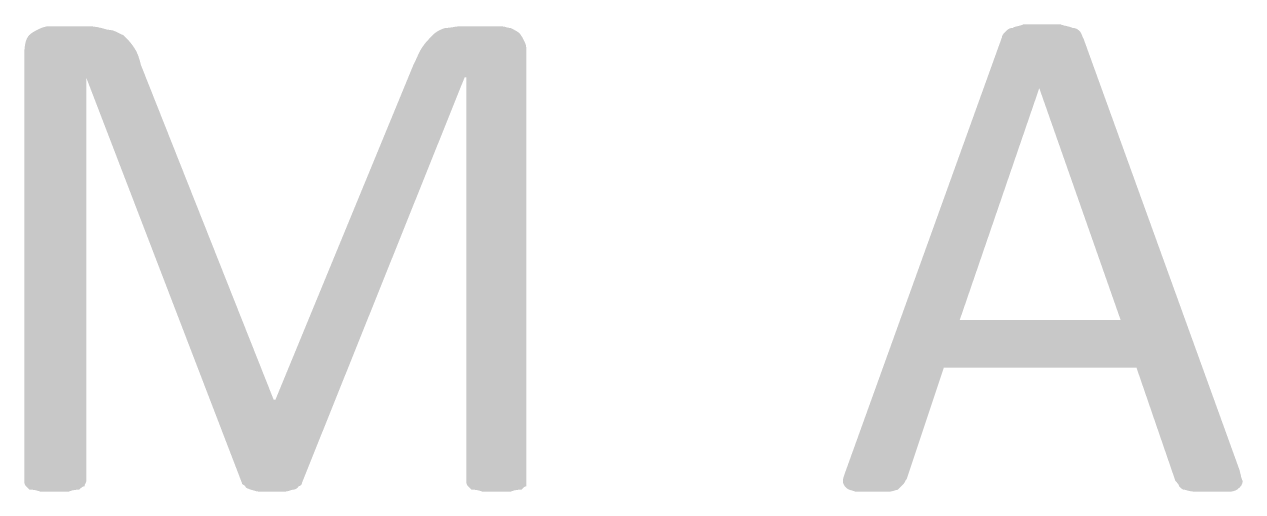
# Model space of a CAD drawing. Header units: millimetres. Extents: x 1841 to 1977, y -2528 to -2309.
# Drawn here: x 1938.35 to 1940.371, y -2503.439 to -2502.664 of the extents above; entities that cross this region are included whole.
import ezdxf

# ---------------------------------------------------------------- set-up
doc = ezdxf.new("R2010")
doc.units = ezdxf.units.MM
doc.layers.add('LASER$cut', color=1, linetype='Continuous', lineweight=0, true_color=0xff0000)
doc.layers.add('LASER$engrave', color=7, linetype='Continuous')

# ---------------------------------------------------------------- blocks, each defined once
blk = doc.blocks.new('Block 01')
at = {"layer": 'LASER$engrave'}
blk.add_hatch(color=256, dxfattribs=at).paths.add_polyline_path([(29.7083, 25.7332), (29.7083, 25.7393), (29.7082, 25.742), (29.7081, 25.7433), (29.708, 25.7446), (29.7078, 25.7458), (29.7077, 25.7464), (29.7076, 25.747), (29.7075, 25.7476), (29.7074, 25.7482), (29.7073, 25.7488), (29.7071, 25.7493), (29.707, 25.7499), (29.7068, 25.7505), (29.7066, 25.751), (29.7064, 25.7516), (29.7062, 25.7522), (29.706, 25.7527), (29.7057, 25.7533), (29.7054, 25.7538), (29.7033, 25.7581), (29.7022, 25.7602), (29.7011, 25.7622), (29.7005, 25.7631), (29.7, 25.764), (29.6994, 25.7649), (29.6989, 25.7657), (29.6983, 25.7665), (29.698, 25.7669), (29.6977, 25.7672), (29.6974, 25.7676), (29.6972, 25.7679), (29.6969, 25.7682), (29.6966, 25.7685), (29.6963, 25.7688), (29.696, 25.769), (29.6957, 25.7693), (29.6954, 25.7696), (29.695, 25.7699), (29.6947, 25.7701), (29.6939, 25.7707), (29.6931, 25.7712), (29.6922, 25.7718), (29.6913, 25.7723), (29.6904, 25.7728), (29.6884, 25.7739), (29.6863, 25.775), (29.6819, 25.7772), (29.6814, 25.7772), (29.6809, 25.7772), (29.6804, 25.7773), (29.6799, 25.7773), (29.6794, 25.7774), (29.6789, 25.7775), (29.6784, 25.7775), (29.678, 25.7776), (29.6771, 25.7779), (29.6762, 25.7781), (29.6743, 25.7786), (29.6733, 25.7789), (29.6723, 25.7792), (29.6712, 25.7794), (29.6706, 25.7795), (29.67, 25.7796), (29.6694, 25.7797), (29.6688, 25.7798), (29.6681, 25.7799), (29.6674, 25.78), (29.6667, 25.78), (29.6659, 25.78), (29.6652, 25.7801), (29.6644, 25.7801), (29.5999, 25.7801), (29.5991, 25.7801), (29.5982, 25.78), (29.5966, 25.78), (29.5949, 25.7798), (29.5933, 25.7796), (29.59, 25.7792), (29.5867, 25.7786), (29.5834, 25.7781), (29.5801, 25.7776), (29.5784, 25.7775), (29.5768, 25.7773), (29.5751, 25.7772), (29.5743, 25.7772), (29.5735, 25.7772), (29.5703, 25.7761), (29.5688, 25.7755), (29.5673, 25.775), (29.566, 25.7744), (29.5646, 25.7738), (29.5633, 25.7731), (29.5621, 25.7725), (29.5615, 25.7721), (29.5609, 25.7717), (29.5603, 25.7714), (29.5597, 25.771), (29.5591, 25.7706), (29.5585, 25.7702), (29.558, 25.7698), (29.5574, 25.7694), (29.5569, 25.7689), (29.5563, 25.7685), (29.5557, 25.768), (29.5552, 25.7675), (29.5546, 25.767), (29.5541, 25.7665), (29.553, 25.7654), (29.5486, 25.761), (29.5464, 25.7587), (29.5441, 25.7563), (29.5419, 25.7538), (29.5397, 25.7511), (29.5386, 25.7496), (29.5375, 25.7481), (29.5364, 25.7466), (29.5353, 25.745), (29.5342, 25.7433), (29.5332, 25.7416), (29.5323, 25.74), (29.5314, 25.7383), (29.5297, 25.7349), (29.528, 25.7314), (29.5246, 25.7239), (29.5227, 25.7199), (29.5206, 25.7156), (29.292, 25.1613), (29.2889, 25.1613), (29.0689, 25.7156), (29.0678, 25.7199), (29.0667, 25.7239), (29.0655, 25.7277), (29.0649, 25.7296), (29.0642, 25.7314), (29.0635, 25.7331), (29.0628, 25.7349), (29.062, 25.7366), (29.0612, 25.7383), (29.0603, 25.74), (29.0594, 25.7416), (29.0584, 25.7433), (29.0573, 25.745), (29.0562, 25.7466), (29.0551, 25.7481), (29.054, 25.7496), (29.0529, 25.7511), (29.0507, 25.7538), (29.0485, 25.7563), (29.0463, 25.7587), (29.0441, 25.761), (29.0396, 25.7654), (29.0388, 25.7657), (29.038, 25.766), (29.0372, 25.7663), (29.0365, 25.7667), (29.0349, 25.7674), (29.0335, 25.7681), (29.0305, 25.7696), (29.029, 25.7703), (29.0275, 25.771), (29.026, 25.7717), (29.0252, 25.772), (29.0244, 25.7723), (29.0236, 25.7726), (29.0228, 25.7729), (29.0219, 25.7731), (29.021, 25.7733), (29.0201, 25.7735), (29.0192, 25.7737), (29.0183, 25.7739), (29.0173, 25.774), (29.0163, 25.7741), (29.0153, 25.7742), (29.0143, 25.7743), (29.0132, 25.7743), (29.0098, 25.7754), (29.0061, 25.7764), (29.0023, 25.7774), (29.0003, 25.7778), (28.9982, 25.7783), (28.9961, 25.7787), (28.994, 25.779), (28.9919, 25.7793), (28.9897, 25.7796), (28.9875, 25.7798), (28.9854, 25.78), (28.9832, 25.78), (28.9809, 25.7801), (28.9165, 25.7801), (28.9161, 25.7801), (28.9157, 25.7801), (28.9152, 25.78), (28.9148, 25.78), (28.9139, 25.7799), (28.913, 25.7798), (28.9121, 25.7797), (28.9112, 25.7795), (28.9103, 25.7793), (28.9094, 25.7791), (28.9085, 25.7788), (28.9075, 25.7786), (28.9066, 25.7783), (28.9056, 25.7779), (28.9047, 25.7776), (28.9037, 25.7772), (28.9018, 25.7765), (28.8998, 25.7756), (28.8979, 25.7747), (28.896, 25.7737), (28.8942, 25.7727), (28.8923, 25.7717), (28.8906, 25.7707), (28.8888, 25.7696), (28.8872, 25.7685), (28.8868, 25.7682), (28.8864, 25.7679), (28.886, 25.7676), (28.8856, 25.7673), (28.8852, 25.767), (28.8848, 25.7667), (28.8845, 25.7663), (28.8841, 25.766), (28.8838, 25.7656), (28.8834, 25.7653), (28.8831, 25.7649), (28.8828, 25.7645), (28.8825, 25.7641), (28.8822, 25.7637), (28.8819, 25.7633), (28.8816, 25.7629), (28.8813, 25.7625), (28.881, 25.7621), (28.8808, 25.7616), (28.8805, 25.7612), (28.8803, 25.7607), (28.88, 25.7603), (28.8798, 25.7598), (28.8795, 25.7593), (28.8793, 25.7588), (28.8791, 25.7583), (28.8787, 25.7573), (28.8783, 25.7563), (28.878, 25.7552), (28.8776, 25.7541), (28.8773, 25.7529), (28.877, 25.7517), (28.8768, 25.7505), (28.8766, 25.7492), (28.8763, 25.748), (28.8762, 25.7466), (28.876, 25.7453), (28.8757, 25.7425), (28.8755, 25.7395), (28.8754, 25.7364), (28.8754, 25.7332), (28.8754, 25.0264), (28.8754, 25.0253), (28.8754, 25.0247), (28.8754, 25.0242), (28.8755, 25.0236), (28.8755, 25.0233), (28.8756, 25.023), (28.8756, 25.0228), (28.8756, 25.0225), (28.8757, 25.0222), (28.8758, 25.0219), (28.8758, 25.0217), (28.8759, 25.0214), (28.876, 25.0211), (28.8761, 25.0208), (28.8762, 25.0206), (28.8763, 25.0204), (28.8763, 25.0203), (28.8764, 25.0201), (28.8765, 25.02), (28.8765, 25.0199), (28.8766, 25.0197), (28.8767, 25.0196), (28.8768, 25.0195), (28.8769, 25.0193), (28.877, 25.0192), (28.877, 25.0191), (28.8771, 25.0189), (28.8772, 25.0188), (28.8773, 25.0186), (28.8776, 25.0184), (28.8778, 25.0181), (28.878, 25.0178), (28.8783, 25.0176), (28.8783, 25.0176), (28.8783, 25.0176), (28.8783, 25.0176), (28.8783, 25.0175), (28.8784, 25.0174), (28.8788, 25.0171), (28.8801, 25.0158), (28.8843, 25.0118), (28.8863, 25.0118), (28.8882, 25.0117), (28.8891, 25.0117), (28.89, 25.0116), (28.891, 25.0115), (28.8919, 25.0114), (28.8929, 25.0112), (28.8939, 25.011), (28.895, 25.0108), (28.8962, 25.0105), (28.8974, 25.0101), (28.8988, 25.0097), (28.9018, 25.0087), (28.9487, 25.0087), (28.9518, 25.0097), (28.9531, 25.0101), (28.9544, 25.0105), (28.9556, 25.0108), (28.9566, 25.011), (28.9577, 25.0112), (28.9587, 25.0114), (28.9596, 25.0115), (28.9605, 25.0116), (28.9614, 25.0117), (28.9623, 25.0117), (28.9642, 25.0118), (28.9663, 25.0118), (28.9674, 25.0128), (28.9685, 25.0139), (28.969, 25.0144), (28.9696, 25.0149), (28.9702, 25.0153), (28.9704, 25.0155), (28.9707, 25.0158), (28.971, 25.0159), (28.9713, 25.0161), (28.9716, 25.0163), (28.9718, 25.0165), (28.9721, 25.0167), (28.9724, 25.0168), (28.9727, 25.0169), (28.9728, 25.017), (28.973, 25.0171), (28.9731, 25.0171), (28.9732, 25.0172), (28.9734, 25.0172), (28.9735, 25.0173), (28.9736, 25.0173), (28.9738, 25.0174), (28.9739, 25.0174), (28.9741, 25.0174), (28.9742, 25.0175), (28.9743, 25.0175), (28.9745, 25.0175), (28.9746, 25.0175), (28.9747, 25.0175), (28.9749, 25.0176), (28.975, 25.0176), (28.9752, 25.0176), (28.9752, 25.0177), (28.9752, 25.0178), (28.9752, 25.018), (28.9752, 25.0181), (28.9752, 25.0182), (28.9752, 25.0184), (28.9752, 25.0185), (28.9753, 25.0186), (28.9753, 25.0188), (28.9753, 25.0189), (28.9754, 25.0191), (28.9754, 25.0192), (28.9755, 25.0195), (28.9756, 25.0197), (28.9757, 25.02), (28.9758, 25.0203), (28.9761, 25.0208), (28.9766, 25.0219), (28.9771, 25.023), (28.9774, 25.0236), (28.9775, 25.0239), (28.9776, 25.0242), (28.9777, 25.0244), (28.9778, 25.0247), (28.9778, 25.0249), (28.9779, 25.025), (28.9779, 25.0251), (28.9779, 25.0253), (28.978, 25.0254), (28.978, 25.0256), (28.978, 25.0257), (28.978, 25.0259), (28.978, 25.026), (28.978, 25.0261), (28.978, 25.0263), (28.978, 25.0264), (28.978, 25.6952), (29.2362, 25.0234), (29.2362, 25.0232), (29.2362, 25.0231), (29.2362, 25.023), (29.2362, 25.0229), (29.2362, 25.0228), (29.2362, 25.0228), (29.2363, 25.0227), (29.2363, 25.0227), (29.2363, 25.0226), (29.2363, 25.0226), (29.2363, 25.0225), (29.2363, 25.0224), (29.2363, 25.0224), (29.2364, 25.0223), (29.2364, 25.0223), (29.2364, 25.0222), (29.2364, 25.0222), (29.2364, 25.0221), (29.2364, 25.0221), (29.2365, 25.022), (29.2365, 25.022), (29.2365, 25.0219), (29.2365, 25.0219), (29.2366, 25.0219), (29.2366, 25.0218), (29.2366, 25.0218), (29.2366, 25.0217), (29.2367, 25.0217), (29.2367, 25.0216), (29.2367, 25.0216), (29.2368, 25.0215), (29.2368, 25.0215), (29.2369, 25.0214), (29.237, 25.0213), (29.237, 25.0212), (29.2371, 25.0212), (29.2372, 25.0211), (29.2373, 25.021), (29.2374, 25.0209), (29.2374, 25.0209), (29.2375, 25.0208), (29.2376, 25.0207), (29.2378, 25.0206), (29.238, 25.0205), (29.2399, 25.0193), (29.2401, 25.0191), (29.2404, 25.0189), (29.2407, 25.0187), (29.2409, 25.0185), (29.2412, 25.0183), (29.2415, 25.0181), (29.2417, 25.0178), (29.242, 25.0176), (29.242, 25.0174), (29.242, 25.0173), (29.242, 25.0172), (29.242, 25.0172), (29.242, 25.0171), (29.242, 25.017), (29.242, 25.017), (29.2421, 25.0169), (29.2421, 25.0169), (29.2421, 25.0168), (29.2421, 25.0168), (29.2421, 25.0167), (29.2421, 25.0167), (29.2421, 25.0166), (29.2422, 25.0165), (29.2422, 25.0165), (29.2422, 25.0164), (29.2422, 25.0164), (29.2422, 25.0163), (29.2423, 25.0163), (29.2423, 25.0162), (29.2423, 25.0162), (29.2423, 25.0162), (29.2424, 25.0161), (29.2424, 25.0161), (29.2424, 25.016), (29.2424, 25.016), (29.2425, 25.0159), (29.2425, 25.0159), (29.2425, 25.0158), (29.2426, 25.0158), (29.2426, 25.0158), (29.2427, 25.0157), (29.2427, 25.0157), (29.2427, 25.0156), (29.2428, 25.0156), (29.2428, 25.0156), (29.2429, 25.0155), (29.2429, 25.0154), (29.243, 25.0154), (29.2431, 25.0153), (29.2432, 25.0152), (29.2433, 25.0151), (29.2434, 25.0151), (29.2436, 25.015), (29.2437, 25.0149), (29.2439, 25.0148), (29.2442, 25.0147), (29.2445, 25.0145), (29.2448, 25.0144), (29.2454, 25.0141), (29.247, 25.0135), (29.2488, 25.0127), (29.2498, 25.0123), (29.2509, 25.0118), (29.251, 25.0118), (29.2511, 25.0118), (29.2513, 25.0117), (29.2514, 25.0117), (29.2516, 25.0117), (29.2518, 25.0117), (29.2521, 25.0116), (29.2524, 25.0116), (29.2528, 25.0115), (29.2535, 25.0113), (29.257, 25.0102), (29.259, 25.0097), (29.2601, 25.0094), (29.2611, 25.0092), (29.2617, 25.0091), (29.2622, 25.009), (29.2628, 25.0089), (29.2633, 25.0088), (29.2639, 25.0088), (29.2644, 25.0087), (29.265, 25.0087), (29.2655, 25.0087), (29.3066, 25.0087), (29.3072, 25.0087), (29.3077, 25.0087), (29.3083, 25.0088), (29.3088, 25.0088), (29.3093, 25.0089), (29.3099, 25.009), (29.3104, 25.0091), (29.3109, 25.0092), (29.312, 25.0094), (29.313, 25.0097), (29.315, 25.0102), (29.3185, 25.0113), (29.3193, 25.0115), (29.3197, 25.0116), (29.32, 25.0116), (29.3204, 25.0117), (29.3205, 25.0117), (29.3207, 25.0117), (29.3208, 25.0117), (29.321, 25.0118), (29.3211, 25.0118), (29.3213, 25.0118), (29.3214, 25.0118), (29.3216, 25.0118), (29.3217, 25.0118), (29.3219, 25.0118), (29.322, 25.0118), (29.3222, 25.0118), (29.3223, 25.0119), (29.3225, 25.0119), (29.3227, 25.0119), (29.3228, 25.012), (29.3232, 25.0121), (29.3235, 25.0122), (29.3239, 25.0123), (29.3242, 25.0124), (29.3246, 25.0125), (29.325, 25.0127), (29.3253, 25.0128), (29.3257, 25.013), (29.326, 25.0132), (29.3264, 25.0134), (29.3267, 25.0136), (29.3271, 25.0138), (29.3274, 25.014), (29.3277, 25.0142), (29.3278, 25.0143), (29.328, 25.0145), (29.3281, 25.0146), (29.3283, 25.0147), (29.3284, 25.0148), (29.3285, 25.0149), (29.3287, 25.0151), (29.3288, 25.0152), (29.3289, 25.0153), (29.329, 25.0154), (29.3291, 25.0156), (29.3292, 25.0157), (29.3293, 25.0158), (29.3294, 25.0159), (29.3295, 25.016), (29.3295, 25.0161), (29.3296, 25.0161), (29.3296, 25.0162), (29.3296, 25.0163), (29.3297, 25.0163), (29.3297, 25.0164), (29.3297, 25.0165), (29.3298, 25.0165), (29.3298, 25.0166), (29.3298, 25.0167), (29.3298, 25.0167), (29.3299, 25.0168), (29.3299, 25.0169), (29.3299, 25.017), (29.3299, 25.017), (29.3299, 25.0171), (29.3299, 25.0172), (29.33, 25.0172), (29.33, 25.0173), (29.33, 25.0174), (29.33, 25.0174), (29.33, 25.0175), (29.33, 25.0176), (29.3301, 25.0176), (29.3303, 25.0176), (29.3304, 25.0176), (29.3305, 25.0176), (29.3307, 25.0176), (29.3308, 25.0176), (29.3309, 25.0177), (29.3311, 25.0177), (29.3312, 25.0177), (29.3313, 25.0178), (29.3315, 25.0178), (29.3316, 25.0178), (29.3317, 25.0179), (29.3319, 25.0179), (29.332, 25.018), (29.3321, 25.0181), (29.3323, 25.0181), (29.3324, 25.0182), (29.3325, 25.0183), (29.3327, 25.0183), (29.3328, 25.0184), (29.3329, 25.0185), (29.333, 25.0185), (29.3331, 25.0186), (29.3333, 25.0187), (29.3334, 25.0188), (29.3335, 25.0189), (29.3336, 25.019), (29.3337, 25.0191), (29.3338, 25.0192), (29.3339, 25.0193), (29.3341, 25.0194), (29.3342, 25.0195), (29.3343, 25.0196), (29.3344, 25.0197), (29.3345, 25.0198), (29.3346, 25.0199), (29.3347, 25.02), (29.3347, 25.0201), (29.3348, 25.0202), (29.3349, 25.0204), (29.335, 25.0205), (29.3351, 25.0206), (29.3352, 25.0207), (29.3352, 25.0208), (29.3353, 25.021), (29.3354, 25.0211), (29.3354, 25.0212), (29.3355, 25.0214), (29.3355, 25.0215), (29.3356, 25.0216), (29.3357, 25.0217), (29.3357, 25.0219), (29.3357, 25.022), (29.3358, 25.0221), (29.3358, 25.0223), (29.3358, 25.0224), (29.3359, 25.0225), (29.3359, 25.0227), (29.3359, 25.0228), (29.3359, 25.0229), (29.3359, 25.0231), (29.336, 25.0232), (29.336, 25.0234), (29.6057, 25.6952), (29.6086, 25.6952), (29.6086, 25.0264), (29.6086, 25.0253), (29.6086, 25.0247), (29.6086, 25.0242), (29.6087, 25.0239), (29.6087, 25.0236), (29.6087, 25.0233), (29.6088, 25.023), (29.6088, 25.0228), (29.6089, 25.0225), (29.6089, 25.0222), (29.609, 25.0219), (29.6091, 25.0217), (29.6091, 25.0214), (29.6092, 25.0211), (29.6093, 25.021), (29.6093, 25.0208), (29.6094, 25.0207), (29.6095, 25.0206), (29.6095, 25.0204), (29.6096, 25.0203), (29.6097, 25.0201), (29.6097, 25.02), (29.6098, 25.0199), (29.6099, 25.0197), (29.61, 25.0196), (29.6101, 25.0195), (29.6102, 25.0193), (29.6102, 25.0192), (29.6103, 25.0191), (29.6104, 25.0189), (29.6105, 25.0188), (29.6107, 25.0186), (29.6109, 25.0184), (29.6111, 25.0181), (29.6114, 25.0178), (29.6117, 25.0176), (29.6117, 25.0176), (29.6117, 25.0176), (29.6117, 25.0176), (29.6117, 25.0175), (29.6118, 25.0174), (29.6122, 25.0171), (29.6135, 25.0158), (29.6175, 25.0118), (29.6195, 25.0118), (29.6214, 25.0117), (29.6224, 25.0117), (29.6233, 25.0116), (29.6242, 25.0115), (29.6252, 25.0114), (29.6261, 25.0112), (29.6272, 25.011), (29.6283, 25.0108), (29.6294, 25.0105), (29.6307, 25.0101), (29.632, 25.0097), (29.635, 25.0087), (29.6819, 25.0087), (29.685, 25.0097), (29.6863, 25.0101), (29.6876, 25.0105), (29.6888, 25.0108), (29.6899, 25.011), (29.6909, 25.0112), (29.6919, 25.0114), (29.6928, 25.0115), (29.6938, 25.0116), (29.6947, 25.0117), (29.6956, 25.0117), (29.6975, 25.0118), (29.6997, 25.0118), (29.7018, 25.0139), (29.7024, 25.0144), (29.7029, 25.0149), (29.7035, 25.0153), (29.7037, 25.0155), (29.704, 25.0158), (29.7043, 25.0159), (29.7045, 25.0161), (29.7048, 25.0163), (29.7051, 25.0165), (29.7054, 25.0167), (29.7056, 25.0168), (29.7058, 25.0169), (29.7059, 25.0169), (29.706, 25.017), (29.7062, 25.0171), (29.7063, 25.0171), (29.7064, 25.0172), (29.7066, 25.0172), (29.7067, 25.0173), (29.7069, 25.0173), (29.707, 25.0174), (29.7071, 25.0174), (29.7073, 25.0174), (29.7074, 25.0175), (29.7075, 25.0175), (29.7077, 25.0175), (29.7078, 25.0175), (29.7079, 25.0175), (29.7081, 25.0176), (29.7082, 25.0176), (29.7083, 25.0176)], flags=0)
h = blk.add_hatch(color=256, dxfattribs=at)
h.paths.add_polyline_path([(30.6324, 25.7596), (30.6318, 25.7607), (30.6313, 25.7617), (30.6309, 25.7626), (30.6305, 25.7635), (30.6293, 25.7666), (30.629, 25.7673), (30.6287, 25.7679), (30.6286, 25.7682), (30.6284, 25.7685), (30.6283, 25.7688), (30.6281, 25.7691), (30.6279, 25.7694), (30.6277, 25.7697), (30.6275, 25.77), (30.6273, 25.7703), (30.6271, 25.7706), (30.6269, 25.7708), (30.6266, 25.7711), (30.6264, 25.7714), (30.6253, 25.7725), (30.6247, 25.773), (30.6242, 25.7735), (30.6239, 25.7738), (30.6236, 25.774), (30.6233, 25.7743), (30.623, 25.7745), (30.6226, 25.7747), (30.6223, 25.775), (30.622, 25.7752), (30.6216, 25.7754), (30.6213, 25.7756), (30.6209, 25.7758), (30.6206, 25.7759), (30.6202, 25.7761), (30.6198, 25.7763), (30.6194, 25.7764), (30.6192, 25.7765), (30.619, 25.7766), (30.6188, 25.7766), (30.6186, 25.7767), (30.6183, 25.7767), (30.6181, 25.7768), (30.6179, 25.7769), (30.6177, 25.7769), (30.6172, 25.777), (30.6167, 25.7771), (30.6162, 25.7771), (30.6157, 25.7772), (30.6152, 25.7772), (30.6146, 25.7772), (30.6141, 25.7774), (30.6135, 25.7777), (30.613, 25.7779), (30.6124, 25.7781), (30.6119, 25.7784), (30.6113, 25.7785), (30.6102, 25.7789), (30.6091, 25.7792), (30.6079, 25.7795), (30.6055, 25.7801), (30.6003, 25.7813), (30.5988, 25.7817), (30.5973, 25.7821), (30.5958, 25.7826), (30.5942, 25.7832), (30.5326, 25.7832), (30.5323, 25.783), (30.532, 25.7829), (30.5314, 25.7826), (30.5309, 25.7824), (30.5302, 25.7821), (30.5296, 25.7819), (30.529, 25.7817), (30.5277, 25.7813), (30.5265, 25.781), (30.5252, 25.7807), (30.5227, 25.7801), (30.5203, 25.7795), (30.5192, 25.7792), (30.5187, 25.7791), (30.5182, 25.7789), (30.5177, 25.7787), (30.5174, 25.7786), (30.5172, 25.7785), (30.517, 25.7785), (30.5168, 25.7784), (30.5166, 25.7783), (30.5164, 25.7781), (30.5162, 25.778), (30.516, 25.7779), (30.5158, 25.7778), (30.5157, 25.7778), (30.5156, 25.7777), (30.5156, 25.7776), (30.5155, 25.7776), (30.5154, 25.7775), (30.5153, 25.7774), (30.5153, 25.7774), (30.5152, 25.7773), (30.5151, 25.7773), (30.515, 25.7772), (30.5145, 25.7772), (30.514, 25.7772), (30.5134, 25.7771), (30.5129, 25.7771), (30.5125, 25.777), (30.512, 25.7769), (30.5118, 25.7769), (30.5115, 25.7768), (30.5113, 25.7767), (30.5111, 25.7767), (30.5109, 25.7766), (30.5107, 25.7766), (30.5105, 25.7765), (30.5102, 25.7764), (30.5098, 25.7763), (30.5095, 25.7761), (30.5091, 25.7759), (30.5087, 25.7758), (30.5083, 25.7756), (30.508, 25.7754), (30.5077, 25.7752), (30.5073, 25.775), (30.507, 25.7747), (30.5067, 25.7745), (30.5064, 25.7743), (30.5061, 25.774), (30.5058, 25.7738), (30.5055, 25.7735), (30.5049, 25.773), (30.5044, 25.7725), (30.5033, 25.7714), (30.5011, 25.7692), (30.5006, 25.7686), (30.5001, 25.7681), (30.4996, 25.7675), (30.4994, 25.7672), (30.4992, 25.767), (30.499, 25.7667), (30.4988, 25.7664), (30.4986, 25.7661), (30.4984, 25.7658), (30.4983, 25.7656), (30.4981, 25.7653), (30.498, 25.765), (30.4979, 25.7649), (30.4978, 25.7647), (30.4978, 25.7646), (30.4977, 25.7644), (30.4977, 25.7643), (30.4976, 25.7642), (30.4976, 25.764), (30.4975, 25.7639), (30.4975, 25.7638), (30.4974, 25.7636), (30.4974, 25.7635), (30.4974, 25.7633), (30.4974, 25.7632), (30.4973, 25.7631), (30.4973, 25.7629), (30.4973, 25.7628), (30.4973, 25.7627), (30.4973, 25.7625), (30.2393, 25.0469), (30.2352, 25.0355), (30.2348, 25.0343), (30.2344, 25.0331), (30.2341, 25.032), (30.234, 25.0314), (30.2338, 25.0308), (30.2337, 25.0303), (30.2336, 25.0297), (30.2335, 25.0292), (30.2335, 25.0286), (30.2334, 25.0281), (30.2334, 25.0275), (30.2334, 25.027), (30.2333, 25.0264), (30.2334, 25.0259), (30.2334, 25.0253), (30.2334, 25.0248), (30.2335, 25.0243), (30.2335, 25.0238), (30.2336, 25.0236), (30.2336, 25.0234), (30.2337, 25.0231), (30.2337, 25.0229), (30.2338, 25.0227), (30.2338, 25.0225), (30.2339, 25.0223), (30.234, 25.0221), (30.234, 25.0218), (30.2341, 25.0216), (30.2342, 25.0214), (30.2343, 25.0212), (30.2343, 25.021), (30.2344, 25.0208), (30.2346, 25.0205), (30.2348, 25.0201), (30.235, 25.0197), (30.2352, 25.0194), (30.2354, 25.0191), (30.2356, 25.0187), (30.2358, 25.0184), (30.2361, 25.0181), (30.2363, 25.0178), (30.2366, 25.0175), (30.2368, 25.0172), (30.2371, 25.0169), (30.2376, 25.0163), (30.2382, 25.0158), (30.2393, 25.0147), (30.2396, 25.0144), (30.2399, 25.0142), (30.24, 25.014), (30.2401, 25.0139), (30.2403, 25.0138), (30.2404, 25.0137), (30.2406, 25.0136), (30.2407, 25.0135), (30.2408, 25.0134), (30.241, 25.0133), (30.2413, 25.0131), (30.2416, 25.0129), (30.2419, 25.0128), (30.2422, 25.0126), (30.2426, 25.0125), (30.2429, 25.0123), (30.2433, 25.0122), (30.2436, 25.012), (30.2444, 25.0117), (30.2484, 25.0105), (30.2509, 25.0097), (30.254, 25.0087), (30.3097, 25.0087), (30.3103, 25.0087), (30.3108, 25.0087), (30.3114, 25.0088), (30.3119, 25.0088), (30.3125, 25.0089), (30.313, 25.009), (30.3135, 25.0091), (30.314, 25.0092), (30.3151, 25.0094), (30.3161, 25.0097), (30.3181, 25.0102), (30.3216, 25.0113), (30.3224, 25.0115), (30.3228, 25.0116), (30.3231, 25.0116), (30.3235, 25.0117), (30.3236, 25.0117), (30.3238, 25.0117), (30.324, 25.0117), (30.3241, 25.0118), (30.3243, 25.0118), (30.3244, 25.0118), (30.3331, 25.0205), (30.3334, 25.0207), (30.3336, 25.021), (30.3338, 25.0213), (30.3341, 25.0216), (30.3343, 25.0218), (30.3345, 25.0221), (30.3346, 25.0224), (30.3348, 25.0227), (30.335, 25.0229), (30.3351, 25.0232), (30.3355, 25.0238), (30.336, 25.0249), (30.3366, 25.026), (30.3369, 25.0266), (30.3371, 25.0268), (30.3372, 25.0271), (30.3374, 25.0274), (30.3376, 25.0277), (30.3378, 25.028), (30.3381, 25.0282), (30.3383, 25.0285), (30.3385, 25.0288), (30.3388, 25.0291), (30.3391, 25.0293), (30.4006, 25.214), (30.7203, 25.214), (30.7848, 25.0264), (30.7869, 25.0242), (30.7879, 25.023), (30.7884, 25.0225), (30.7889, 25.0219), (30.7891, 25.0217), (30.7893, 25.0214), (30.7895, 25.0211), (30.7896, 25.0208), (30.7898, 25.0206), (30.79, 25.0203), (30.79, 25.0201), (30.7901, 25.02), (30.7902, 25.0199), (30.7902, 25.0197), (30.7903, 25.0196), (30.7903, 25.0195), (30.7904, 25.0193), (30.7905, 25.0192), (30.7905, 25.0191), (30.7905, 25.0189), (30.7906, 25.0188), (30.7906, 25.0186), (30.7906, 25.0185), (30.7907, 25.0184), (30.7907, 25.0182), (30.7907, 25.0181), (30.7907, 25.018), (30.7907, 25.0178), (30.7908, 25.0177), (30.7908, 25.0176), (30.7929, 25.0154), (30.7935, 25.0149), (30.794, 25.0145), (30.7946, 25.014), (30.7948, 25.0138), (30.7951, 25.0136), (30.7954, 25.0134), (30.7956, 25.0132), (30.7959, 25.013), (30.7962, 25.0128), (30.7965, 25.0127), (30.7967, 25.0125), (30.7969, 25.0125), (30.797, 25.0124), (30.7971, 25.0123), (30.7973, 25.0123), (30.7974, 25.0122), (30.7975, 25.0122), (30.7977, 25.0121), (30.7978, 25.0121), (30.798, 25.012), (30.7981, 25.012), (30.7982, 25.0119), (30.7984, 25.0119), (30.7985, 25.0119), (30.7986, 25.0118), (30.7988, 25.0118), (30.7989, 25.0118), (30.799, 25.0118), (30.7992, 25.0118), (30.7993, 25.0118), (30.7994, 25.0118), (30.7996, 25.0118), (30.7997, 25.0118), (30.7999, 25.0117), (30.8, 25.0117), (30.8002, 25.0117), (30.8003, 25.0117), (30.8007, 25.0116), (30.801, 25.0116), (30.8014, 25.0115), (30.8022, 25.0113), (30.8061, 25.0102), (30.8072, 25.0099), (30.8084, 25.0097), (30.8097, 25.0094), (30.811, 25.0092), (30.8124, 25.009), (30.8131, 25.0089), (30.8139, 25.0088), (30.8146, 25.0088), (30.8154, 25.0087), (30.8162, 25.0087), (30.817, 25.0087), (30.8757, 25.0087), (30.8762, 25.0087), (30.8768, 25.0087), (30.8773, 25.0088), (30.8779, 25.0088), (30.8784, 25.0089), (30.879, 25.009), (30.8795, 25.0091), (30.8801, 25.0092), (30.8806, 25.0093), (30.8811, 25.0095), (30.8816, 25.0096), (30.8822, 25.0098), (30.8827, 25.01), (30.8832, 25.0102), (30.8837, 25.0104), (30.8841, 25.0106), (30.8846, 25.0108), (30.8851, 25.011), (30.8855, 25.0113), (30.886, 25.0115), (30.8864, 25.0117), (30.8868, 25.012), (30.8873, 25.0122), (30.8877, 25.0125), (30.888, 25.0128), (30.8884, 25.013), (30.8888, 25.0133), (30.8891, 25.0136), (30.8894, 25.0138), (30.8897, 25.0141), (30.89, 25.0144), (30.8903, 25.0147), (30.8915, 25.0158), (30.892, 25.0163), (30.8926, 25.0169), (30.8928, 25.0172), (30.8931, 25.0175), (30.8933, 25.0178), (30.8936, 25.0181), (30.8938, 25.0184), (30.894, 25.0187), (30.8943, 25.0191), (30.8945, 25.0194), (30.8947, 25.0197), (30.8949, 25.0201), (30.895, 25.0205), (30.8952, 25.0208), (30.8953, 25.021), (30.8954, 25.0212), (30.8955, 25.0214), (30.8955, 25.0216), (30.8956, 25.0218), (30.8957, 25.0221), (30.8957, 25.0223), (30.8958, 25.0225), (30.8959, 25.0227), (30.8959, 25.0229), (30.896, 25.0231), (30.896, 25.0234), (30.8961, 25.0236), (30.8961, 25.0238), (30.8962, 25.0243), (30.8962, 25.0248), (30.8963, 25.0253), (30.8963, 25.0259), (30.8963, 25.0264), (30.896, 25.027), (30.8958, 25.0275), (30.8956, 25.0281), (30.8953, 25.0286), (30.8951, 25.0292), (30.8949, 25.0297), (30.8946, 25.0308), (30.8943, 25.032), (30.8939, 25.0331), (30.8934, 25.0355), (30.8921, 25.0408), (30.8918, 25.0422), (30.8913, 25.0437), (30.8909, 25.0453), (30.8903, 25.0469)], flags=0)
h.paths.add_polyline_path([(30.6939, 25.2933), (30.4271, 25.2933), (30.559, 25.6774)], flags=0)

msp = doc.modelspace()

# ---------------------------------------------------------------- block references
at = {"layer": 'LASER$cut'}
msp.add_blockref('Block 01', (1909.4747, -2528.4475), dxfattribs=at)

doc.saveas('drawing.dxf')
